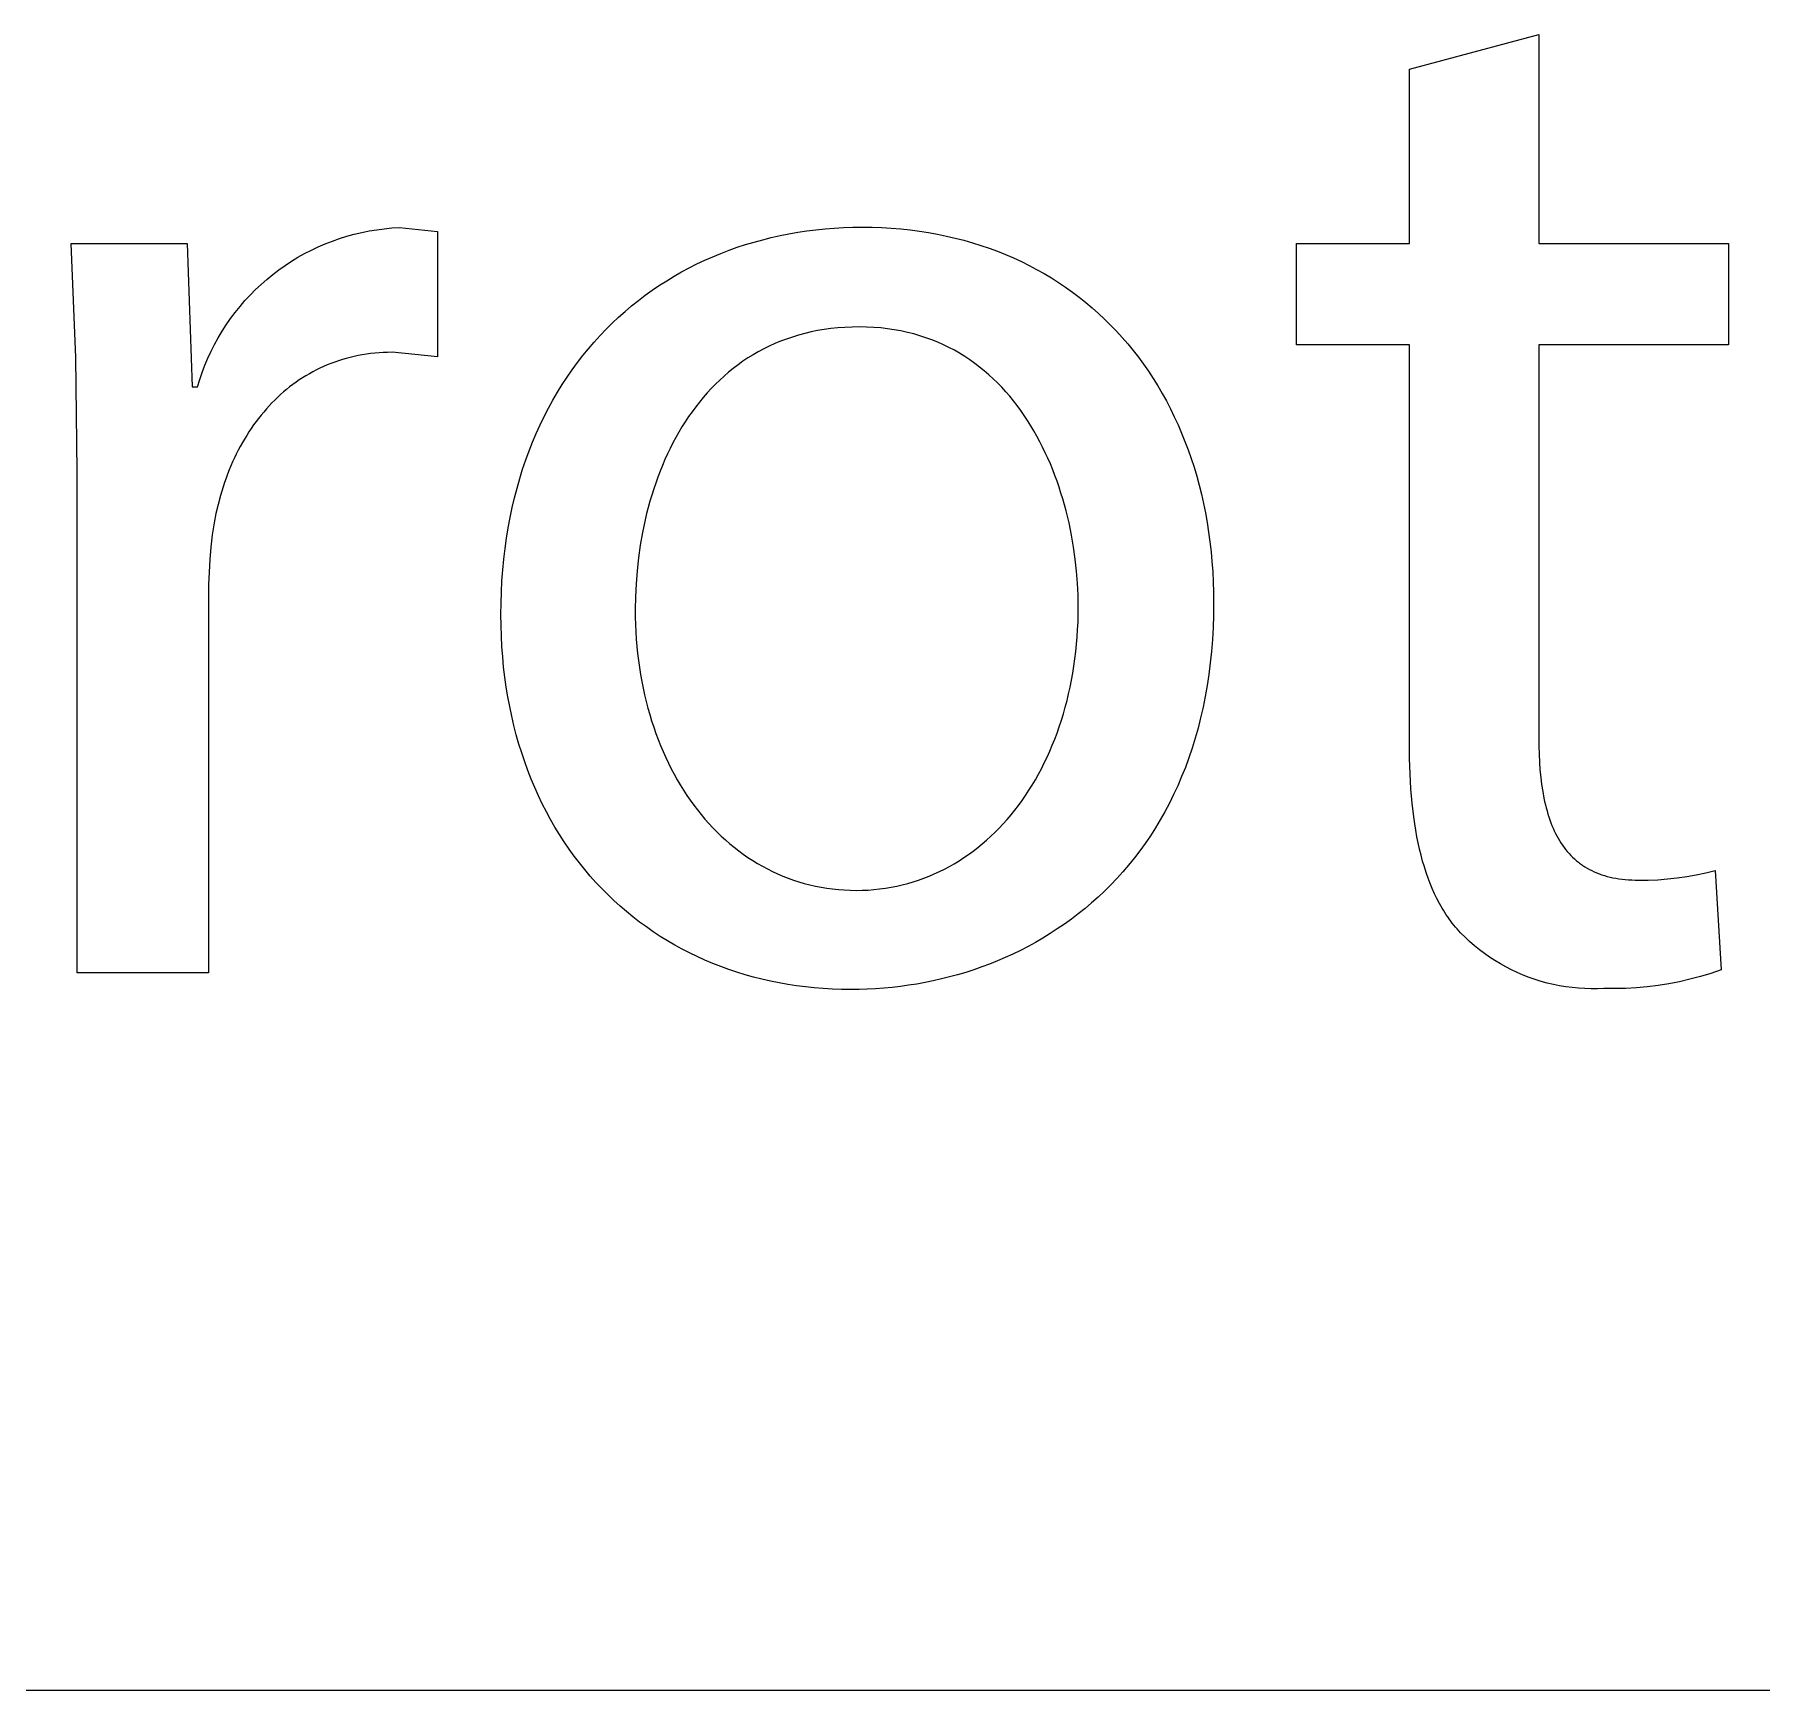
# Model space of a CAD drawing. Header units: millimetres. Extents: x 430 to 4403, y -1522 to 1254.
# Drawn here: x 3775.66 to 3821.25, y -1522.24 to -1478.53 of the extents above; entities that cross this region are included whole.
import ezdxf

# ---------------------------------------------------------------- set-up
doc = ezdxf.new("R2010")
doc.units = ezdxf.units.MM
doc.header["$MEASUREMENT"] = 0
doc.layers.add('Domyślny', color=7, linetype='Continuous', true_color=0x000000)

msp = doc.modelspace()

# ---------------------------------------------------------------- linework, layer by layer
at = {"layer": 'Domyślny', "color": 18, "lineweight": 15, "true_color": 0x000000}
for p, q in [((3811.957, -1479.441), (3815.37, -1478.528)), ((3815.37, -1478.528), (3815.37, -1484.045)), ((3811.957, -1484.045), (3811.957, -1479.441)), ((3783.716, -1483.911), (3783.909, -1483.851)), ((3783.909, -1483.851), (3784.103, -1483.798)), ((3784.103, -1483.798), (3784.299, -1483.751)), ((3784.299, -1483.751), (3784.497, -1483.711)), ((3784.497, -1483.711), (3784.696, -1483.679)), ((3784.696, -1483.679), (3784.896, -1483.653)), ((3784.896, -1483.653), (3785.096, -1483.634)), ((3785.096, -1483.634), (3785.298, -1483.622)), ((3785.298, -1483.622), (3786.303, -1483.728)), ((3786.303, -1483.728), (3786.303, -1487.035)), ((3794.884, -1483.943), (3795.112, -1483.886)), ((3795.112, -1483.886), (3795.343, -1483.835)), ((3795.343, -1483.835), (3795.576, -1483.789)), ((3795.576, -1483.789), (3795.812, -1483.748)), ((3795.812, -1483.748), (3796.049, -1483.713)), ((3796.049, -1483.713), (3796.288, -1483.683)), ((3796.288, -1483.683), (3796.53, -1483.658)), ((3796.53, -1483.658), (3796.773, -1483.639)), ((3796.773, -1483.639), (3797.018, -1483.625)), ((3797.018, -1483.625), (3797.265, -1483.617)), ((3797.265, -1483.617), (3797.513, -1483.614)), ((3797.513, -1483.614), (3797.771, -1483.617)), ((3797.771, -1483.617), (3798.026, -1483.626)), ((3798.026, -1483.626), (3798.279, -1483.64)), ((3798.279, -1483.64), (3798.529, -1483.661)), ((3798.529, -1483.661), (3798.776, -1483.687)), ((3798.776, -1483.687), (3799.02, -1483.718)), ((3799.02, -1483.718), (3799.261, -1483.756)), ((3799.261, -1483.756), (3799.499, -1483.798)), ((3799.499, -1483.798), (3799.735, -1483.847)), ((3799.735, -1483.847), (3799.967, -1483.9)), ((3776.756, -1487.054), (3776.632, -1484.045)), ((3776.632, -1484.045), (3779.688, -1484.045)), ((3779.688, -1484.045), (3779.82, -1487.829)), ((3782.616, -1484.408), (3782.792, -1484.31)), ((3782.792, -1484.31), (3782.971, -1484.217)), ((3782.971, -1484.217), (3783.153, -1484.131)), ((3783.153, -1484.131), (3783.338, -1484.051)), ((3783.338, -1484.051), (3783.526, -1483.978)), ((3783.526, -1483.978), (3783.716, -1483.911)), ((3793.566, -1484.392), (3793.779, -1484.304)), ((3793.779, -1484.304), (3793.995, -1484.222)), ((3793.995, -1484.222), (3794.213, -1484.144)), ((3794.213, -1484.144), (3794.434, -1484.072)), ((3794.434, -1484.072), (3794.658, -1484.005)), ((3794.658, -1484.005), (3794.884, -1483.943)), ((3799.967, -1483.9), (3800.196, -1483.96)), ((3800.196, -1483.96), (3800.423, -1484.024)), ((3800.423, -1484.024), (3800.646, -1484.094)), ((3800.646, -1484.094), (3800.865, -1484.169)), ((3800.865, -1484.169), (3801.082, -1484.249)), ((3801.082, -1484.249), (3801.295, -1484.335)), ((3801.295, -1484.335), (3801.505, -1484.425)), ((3808.98, -1486.718), (3808.98, -1484.045)), ((3808.98, -1484.045), (3811.957, -1484.045)), ((3815.37, -1484.045), (3820.384, -1484.045)), ((3820.384, -1484.045), (3820.384, -1486.718)), ((3781.95, -1484.862), (3782.111, -1484.74)), ((3782.111, -1484.74), (3782.275, -1484.624)), ((3782.275, -1484.624), (3782.444, -1484.513)), ((3782.444, -1484.513), (3782.616, -1484.408)), ((3792.545, -1484.907), (3792.743, -1484.794)), ((3792.743, -1484.794), (3792.944, -1484.686)), ((3792.944, -1484.686), (3793.148, -1484.583)), ((3793.148, -1484.583), (3793.356, -1484.485)), ((3793.356, -1484.485), (3793.566, -1484.392)), ((3801.505, -1484.425), (3801.712, -1484.521)), ((3801.712, -1484.521), (3801.915, -1484.621)), ((3801.915, -1484.621), (3802.115, -1484.727)), ((3802.115, -1484.727), (3802.311, -1484.837)), ((3781.496, -1485.261), (3781.643, -1485.123)), ((3781.643, -1485.123), (3781.794, -1484.99)), ((3781.794, -1484.99), (3781.95, -1484.862)), ((3791.969, -1485.276), (3792.158, -1485.148)), ((3792.158, -1485.148), (3792.35, -1485.025)), ((3792.35, -1485.025), (3792.545, -1484.907)), ((3802.311, -1484.837), (3802.504, -1484.952)), ((3802.504, -1484.952), (3802.693, -1485.072)), ((3802.693, -1485.072), (3802.878, -1485.197)), ((3802.878, -1485.197), (3803.06, -1485.327)), ((3780.959, -1485.862), (3781.086, -1485.705)), ((3781.086, -1485.705), (3781.217, -1485.552)), ((3781.217, -1485.552), (3781.354, -1485.404)), ((3781.354, -1485.404), (3781.496, -1485.261)), ((3791.25, -1485.836), (3791.425, -1485.688)), ((3791.425, -1485.688), (3791.603, -1485.546)), ((3791.603, -1485.546), (3791.784, -1485.408)), ((3791.784, -1485.408), (3791.969, -1485.276)), ((3803.06, -1485.327), (3803.238, -1485.461)), ((3803.238, -1485.461), (3803.412, -1485.6)), ((3803.412, -1485.6), (3803.582, -1485.743)), ((3780.724, -1486.189), (3780.839, -1486.023)), ((3780.839, -1486.023), (3780.959, -1485.862)), ((3790.749, -1486.306), (3790.912, -1486.145)), ((3790.912, -1486.145), (3791.079, -1485.988)), ((3791.079, -1485.988), (3791.25, -1485.836)), ((3803.582, -1485.743), (3803.748, -1485.891)), ((3803.748, -1485.891), (3803.911, -1486.043)), ((3803.911, -1486.043), (3804.07, -1486.2)), ((3780.414, -1486.708), (3780.512, -1486.532)), ((3780.512, -1486.532), (3780.615, -1486.358)), ((3780.615, -1486.358), (3780.724, -1486.189)), ((3790.435, -1486.644), (3790.59, -1486.473)), ((3790.59, -1486.473), (3790.749, -1486.306)), ((3795.355, -1486.624), (3795.204, -1486.687)), ((3795.51, -1486.565), (3795.355, -1486.624)), ((3795.668, -1486.512), (3795.51, -1486.565)), ((3795.83, -1486.463), (3795.668, -1486.512)), ((3795.995, -1486.418), (3795.83, -1486.463)), ((3796.163, -1486.379), (3795.995, -1486.418)), ((3796.334, -1486.344), (3796.163, -1486.379)), ((3796.509, -1486.315), (3796.334, -1486.344)), ((3796.687, -1486.291), (3796.509, -1486.315)), ((3796.869, -1486.272), (3796.687, -1486.291)), ((3797.054, -1486.258), (3796.869, -1486.272)), ((3797.242, -1486.25), (3797.054, -1486.258)), ((3797.434, -1486.247), (3797.242, -1486.25)), ((3797.626, -1486.25), (3797.434, -1486.247)), ((3797.815, -1486.259), (3797.626, -1486.25)), ((3798, -1486.274), (3797.815, -1486.259)), ((3798.181, -1486.294), (3798, -1486.274)), ((3798.359, -1486.32), (3798.181, -1486.294)), ((3798.533, -1486.352), (3798.359, -1486.32)), ((3798.704, -1486.389), (3798.533, -1486.352)), ((3798.871, -1486.431), (3798.704, -1486.389)), ((3799.035, -1486.478), (3798.871, -1486.431)), ((3799.195, -1486.53), (3799.035, -1486.478)), ((3799.352, -1486.587), (3799.195, -1486.53)), ((3799.505, -1486.649), (3799.352, -1486.587)), ((3804.07, -1486.2), (3804.224, -1486.361)), ((3804.224, -1486.361), (3804.375, -1486.526)), ((3804.375, -1486.526), (3804.521, -1486.696)), ((3776.791, -1490.065), (3776.756, -1487.054)), ((3780.161, -1487.257), (3780.239, -1487.071)), ((3780.239, -1487.071), (3780.324, -1486.888)), ((3780.324, -1486.888), (3780.414, -1486.708)), ((3783.891, -1487.076), (3783.788, -1487.106)), ((3783.995, -1487.049), (3783.891, -1487.076)), ((3784.1, -1487.024), (3783.995, -1487.049)), ((3784.207, -1487.002), (3784.1, -1487.024)), ((3784.314, -1486.982), (3784.207, -1487.002)), ((3784.423, -1486.965), (3784.314, -1486.982)), ((3784.533, -1486.95), (3784.423, -1486.965)), ((3784.644, -1486.938), (3784.533, -1486.95)), ((3784.756, -1486.929), (3784.644, -1486.938)), ((3784.869, -1486.922), (3784.756, -1486.929)), ((3784.984, -1486.918), (3784.869, -1486.922)), ((3785.099, -1486.916), (3784.984, -1486.918)), ((3786.303, -1487.035), (3785.099, -1486.916)), ((3789.993, -1487.185), (3790.136, -1487)), ((3790.136, -1487), (3790.283, -1486.82)), ((3790.283, -1486.82), (3790.435, -1486.644)), ((3794.494, -1487.065), (3794.362, -1487.153)), ((3794.63, -1486.981), (3794.494, -1487.065)), ((3794.768, -1486.901), (3794.63, -1486.981)), ((3794.91, -1486.825), (3794.768, -1486.901)), ((3795.055, -1486.754), (3794.91, -1486.825)), ((3795.204, -1486.687), (3795.055, -1486.754)), ((3799.655, -1486.716), (3799.505, -1486.649)), ((3799.801, -1486.787), (3799.655, -1486.716)), ((3799.944, -1486.863), (3799.801, -1486.787)), ((3800.084, -1486.943), (3799.944, -1486.863)), ((3800.221, -1487.027), (3800.084, -1486.943)), ((3800.354, -1487.115), (3800.221, -1487.027)), ((3804.521, -1486.696), (3804.663, -1486.87)), ((3804.663, -1486.87), (3804.802, -1487.048)), ((3804.802, -1487.048), (3804.935, -1487.23)), ((3811.957, -1486.718), (3808.98, -1486.718)), ((3811.957, -1497.223), (3811.957, -1486.718)), ((3820.384, -1486.718), (3815.37, -1486.718)), ((3815.37, -1486.718), (3815.37, -1497.09)), ((3780.024, -1487.636), (3780.089, -1487.446)), ((3780.089, -1487.446), (3780.161, -1487.257)), ((3782.828, -1487.533), (3782.739, -1487.588)), ((3782.918, -1487.48), (3782.828, -1487.533)), ((3783.01, -1487.429), (3782.918, -1487.48)), ((3783.102, -1487.381), (3783.01, -1487.429)), ((3783.197, -1487.335), (3783.102, -1487.381)), ((3783.292, -1487.291), (3783.197, -1487.335)), ((3783.389, -1487.249), (3783.292, -1487.291)), ((3783.487, -1487.21), (3783.389, -1487.249)), ((3783.586, -1487.173), (3783.487, -1487.21)), ((3783.686, -1487.138), (3783.586, -1487.173)), ((3783.788, -1487.106), (3783.686, -1487.138)), ((3789.72, -1487.569), (3789.854, -1487.375)), ((3789.854, -1487.375), (3789.993, -1487.185)), ((3793.985, -1487.44), (3793.865, -1487.542)), ((3794.107, -1487.34), (3793.985, -1487.44)), ((3794.233, -1487.245), (3794.107, -1487.34)), ((3794.362, -1487.153), (3794.233, -1487.245)), ((3800.483, -1487.208), (3800.354, -1487.115)), ((3800.61, -1487.304), (3800.483, -1487.208)), ((3800.733, -1487.404), (3800.61, -1487.304)), ((3800.853, -1487.507), (3800.733, -1487.404)), ((3800.969, -1487.614), (3800.853, -1487.507)), ((3804.935, -1487.23), (3805.065, -1487.416)), ((3805.065, -1487.416), (3805.19, -1487.607)), ((3779.82, -1487.829), (3779.966, -1487.829)), ((3779.966, -1487.829), (3780.024, -1487.636)), ((3782.235, -1487.963), (3782.156, -1488.033)), ((3782.315, -1487.896), (3782.235, -1487.963)), ((3782.397, -1487.83), (3782.315, -1487.896)), ((3782.481, -1487.766), (3782.397, -1487.83)), ((3782.565, -1487.705), (3782.481, -1487.766)), ((3782.652, -1487.645), (3782.565, -1487.705)), ((3782.739, -1487.588), (3782.652, -1487.645)), ((3789.343, -1488.179), (3789.464, -1487.971)), ((3789.464, -1487.971), (3789.59, -1487.768)), ((3789.59, -1487.768), (3789.72, -1487.569)), ((3793.418, -1487.987), (3793.314, -1488.107)), ((3793.525, -1487.871), (3793.418, -1487.987)), ((3793.635, -1487.758), (3793.525, -1487.871)), ((3793.749, -1487.649), (3793.635, -1487.758)), ((3793.865, -1487.542), (3793.749, -1487.649)), ((3801.083, -1487.725), (3800.969, -1487.614)), ((3801.193, -1487.838), (3801.083, -1487.725)), ((3801.3, -1487.955), (3801.193, -1487.838)), ((3801.404, -1488.075), (3801.3, -1487.955)), ((3805.19, -1487.607), (3805.311, -1487.801)), ((3805.311, -1487.801), (3805.428, -1487.999)), ((3781.782, -1488.411), (3781.712, -1488.492)), ((3781.854, -1488.331), (3781.782, -1488.411)), ((3781.927, -1488.254), (3781.854, -1488.331)), ((3782.002, -1488.178), (3781.927, -1488.254)), ((3782.078, -1488.105), (3782.002, -1488.178)), ((3782.156, -1488.033), (3782.078, -1488.105)), ((3789.115, -1488.608), (3789.227, -1488.391)), ((3789.227, -1488.391), (3789.343, -1488.179)), ((3793.115, -1488.354), (3793.021, -1488.483)), ((3793.213, -1488.229), (3793.115, -1488.354)), ((3793.314, -1488.107), (3793.213, -1488.229)), ((3801.505, -1488.198), (3801.404, -1488.075)), ((3801.603, -1488.324), (3801.505, -1488.198)), ((3801.697, -1488.453), (3801.603, -1488.324)), ((3805.428, -1487.999), (3805.54, -1488.201)), ((3805.54, -1488.201), (3805.647, -1488.407)), ((3805.647, -1488.407), (3805.75, -1488.616)), ((3781.446, -1488.834), (3781.383, -1488.924)), ((3781.51, -1488.746), (3781.446, -1488.834)), ((3781.575, -1488.659), (3781.51, -1488.746)), ((3781.643, -1488.575), (3781.575, -1488.659)), ((3781.712, -1488.492), (3781.643, -1488.575)), ((3788.906, -1489.055), (3789.008, -1488.829)), ((3789.008, -1488.829), (3789.115, -1488.608)), ((3792.754, -1488.883), (3792.672, -1489.022)), ((3792.84, -1488.747), (3792.754, -1488.883)), ((3792.929, -1488.613), (3792.84, -1488.747)), ((3793.021, -1488.483), (3792.929, -1488.613)), ((3801.789, -1488.584), (3801.697, -1488.453)), ((3801.877, -1488.718), (3801.789, -1488.584)), ((3801.963, -1488.854), (3801.877, -1488.718)), ((3802.045, -1488.992), (3801.963, -1488.854)), ((3805.75, -1488.616), (3805.849, -1488.83)), ((3805.849, -1488.83), (3805.943, -1489.047)), ((3781.148, -1489.301), (3781.094, -1489.4)), ((3781.205, -1489.205), (3781.148, -1489.301)), ((3781.262, -1489.11), (3781.205, -1489.205)), ((3781.322, -1489.016), (3781.262, -1489.11)), ((3781.383, -1488.924), (3781.322, -1489.016)), ((3788.717, -1489.519), (3788.809, -1489.285)), ((3788.809, -1489.285), (3788.906, -1489.055)), ((3792.515, -1489.306), (3792.441, -1489.452)), ((3792.592, -1489.163), (3792.515, -1489.306)), ((3792.672, -1489.022), (3792.592, -1489.163)), ((3802.125, -1489.133), (3802.045, -1488.992)), ((3802.201, -1489.275), (3802.125, -1489.133)), ((3802.275, -1489.42), (3802.201, -1489.275)), ((3805.943, -1489.047), (3806.032, -1489.267)), ((3806.032, -1489.267), (3806.116, -1489.491)), ((3780.892, -1489.809), (3780.845, -1489.914)), ((3780.94, -1489.704), (3780.892, -1489.809)), ((3780.989, -1489.601), (3780.94, -1489.704)), ((3781.041, -1489.5), (3780.989, -1489.601)), ((3781.094, -1489.4), (3781.041, -1489.5)), ((3788.547, -1490.001), (3788.63, -1489.758)), ((3788.63, -1489.758), (3788.717, -1489.519)), ((3792.303, -1489.749), (3792.238, -1489.901)), ((3792.371, -1489.599), (3792.303, -1489.749)), ((3792.441, -1489.452), (3792.371, -1489.599)), ((3802.345, -1489.566), (3802.275, -1489.42)), ((3802.413, -1489.714), (3802.345, -1489.566)), ((3802.478, -1489.863), (3802.413, -1489.714)), ((3806.116, -1489.491), (3806.196, -1489.719)), ((3806.196, -1489.719), (3806.271, -1489.95)), ((3776.791, -1503.295), (3776.791, -1490.065)), ((3780.717, -1490.241), (3780.677, -1490.353)), ((3780.758, -1490.131), (3780.717, -1490.241)), ((3780.801, -1490.022), (3780.758, -1490.131)), ((3780.845, -1489.914), (3780.801, -1490.022)), ((3788.399, -1490.5), (3788.47, -1490.248)), ((3788.47, -1490.248), (3788.547, -1490.001)), ((3792.116, -1490.209), (3792.06, -1490.366)), ((3792.176, -1490.054), (3792.116, -1490.209)), ((3792.238, -1489.901), (3792.176, -1490.054)), ((3802.54, -1490.014), (3802.478, -1489.863)), ((3802.599, -1490.167), (3802.54, -1490.014)), ((3802.655, -1490.32), (3802.599, -1490.167)), ((3806.271, -1489.95), (3806.341, -1490.185)), ((3806.341, -1490.185), (3806.406, -1490.423)), ((3780.57, -1490.695), (3780.507, -1490.93)), ((3780.64, -1490.465), (3780.57, -1490.695)), ((3780.677, -1490.353), (3780.64, -1490.465)), ((3788.332, -1490.756), (3788.399, -1490.5)), ((3791.956, -1490.684), (3791.908, -1490.845)), ((3792.007, -1490.524), (3791.956, -1490.684)), ((3792.06, -1490.366), (3792.007, -1490.524)), ((3802.709, -1490.475), (3802.655, -1490.32)), ((3802.759, -1490.631), (3802.709, -1490.475)), ((3802.807, -1490.787), (3802.759, -1490.631)), ((3806.406, -1490.423), (3806.466, -1490.664)), ((3806.466, -1490.664), (3806.521, -1490.909)), ((3780.451, -1491.17), (3780.403, -1491.415)), ((3780.507, -1490.93), (3780.451, -1491.17)), ((3788.216, -1491.28), (3788.271, -1491.016)), ((3788.271, -1491.016), (3788.332, -1490.756)), ((3791.821, -1491.172), (3791.782, -1491.337)), ((3791.863, -1491.008), (3791.821, -1491.172)), ((3791.908, -1490.845), (3791.863, -1491.008)), ((3802.894, -1491.103), (3802.807, -1490.787)), ((3802.971, -1491.421), (3802.894, -1491.103)), ((3806.521, -1490.909), (3806.571, -1491.156)), ((3806.571, -1491.156), (3806.616, -1491.407)), ((3780.403, -1491.415), (3780.355, -1491.738)), ((3788.122, -1491.82), (3788.166, -1491.548)), ((3788.166, -1491.548), (3788.216, -1491.28)), ((3791.782, -1491.337), (3791.712, -1491.669)), ((3803.037, -1491.74), (3802.971, -1491.421)), ((3806.616, -1491.407), (3806.656, -1491.662)), ((3780.317, -1492.063), (3780.288, -1492.389)), ((3780.355, -1491.738), (3780.317, -1492.063)), ((3788.05, -1492.378), (3788.083, -1492.097)), ((3788.083, -1492.097), (3788.122, -1491.82)), ((3791.653, -1492.005), (3791.605, -1492.344)), ((3791.712, -1491.669), (3791.653, -1492.005)), ((3803.092, -1492.059), (3803.037, -1491.74)), ((3803.137, -1492.378), (3803.092, -1492.059)), ((3806.656, -1491.662), (3806.69, -1491.919)), ((3806.69, -1491.919), (3806.72, -1492.179)), ((3780.288, -1492.389), (3780.268, -1492.715)), ((3788.023, -1492.662), (3788.05, -1492.378)), ((3791.605, -1492.344), (3791.567, -1492.684)), ((3803.171, -1492.695), (3803.137, -1492.378)), ((3806.72, -1492.179), (3806.744, -1492.442)), ((3806.744, -1492.442), (3806.763, -1492.708)), ((3780.268, -1492.715), (3780.257, -1493.042)), ((3787.986, -1493.244), (3788.002, -1492.951)), ((3788.002, -1492.951), (3788.023, -1492.662)), ((3791.567, -1492.684), (3791.541, -1493.025)), ((3803.196, -1493.01), (3803.171, -1492.695)), ((3806.763, -1492.708), (3806.777, -1492.977)), ((3806.777, -1492.977), (3806.785, -1493.249)), ((3780.257, -1493.042), (3780.257, -1503.295)), ((3787.977, -1493.54), (3787.986, -1493.244)), ((3791.525, -1493.367), (3791.52, -1493.709)), ((3791.541, -1493.025), (3791.525, -1493.367)), ((3803.211, -1493.322), (3803.196, -1493.01)), ((3803.215, -1493.629), (3803.211, -1493.322)), ((3806.785, -1493.249), (3806.788, -1493.524)), ((3787.974, -1493.841), (3787.977, -1493.54)), ((3787.977, -1494.125), (3787.974, -1493.841)), ((3791.52, -1493.709), (3791.522, -1493.906)), ((3791.522, -1493.906), (3791.527, -1494.101)), ((3803.208, -1494.033), (3803.214, -1493.832)), ((3803.214, -1493.832), (3803.215, -1493.629)), ((3806.784, -1493.854), (3806.773, -1494.178)), ((3806.788, -1493.524), (3806.784, -1493.854)), ((3787.986, -1494.405), (3787.977, -1494.125)), ((3791.527, -1494.101), (3791.536, -1494.295)), ((3791.536, -1494.295), (3791.548, -1494.487)), ((3803.186, -1494.429), (3803.199, -1494.232)), ((3803.199, -1494.232), (3803.208, -1494.033)), ((3806.773, -1494.178), (3806.756, -1494.496)), ((3788, -1494.682), (3787.986, -1494.405)), ((3788.021, -1494.955), (3788, -1494.682)), ((3791.548, -1494.487), (3791.564, -1494.678)), ((3791.564, -1494.678), (3791.583, -1494.867)), ((3803.127, -1495.008), (3803.151, -1494.817)), ((3803.151, -1494.817), (3803.17, -1494.624)), ((3803.17, -1494.624), (3803.186, -1494.429)), ((3806.731, -1494.809), (3806.7, -1495.116)), ((3806.756, -1494.496), (3806.731, -1494.809)), ((3788.046, -1495.225), (3788.021, -1494.955)), ((3788.078, -1495.491), (3788.046, -1495.225)), ((3791.583, -1494.867), (3791.605, -1495.054)), ((3791.605, -1495.054), (3791.631, -1495.239)), ((3791.631, -1495.239), (3791.66, -1495.422)), ((3803.071, -1495.384), (3803.101, -1495.197)), ((3803.101, -1495.197), (3803.127, -1495.008)), ((3806.7, -1495.116), (3806.662, -1495.417)), ((3788.115, -1495.754), (3788.078, -1495.491)), ((3791.66, -1495.422), (3791.693, -1495.603)), ((3791.693, -1495.603), (3791.728, -1495.783)), ((3803.001, -1495.751), (3803.038, -1495.569)), ((3803.038, -1495.569), (3803.071, -1495.384)), ((3806.617, -1495.713), (3806.566, -1496.002)), ((3806.662, -1495.417), (3806.617, -1495.713)), ((3788.157, -1496.014), (3788.115, -1495.754)), ((3788.205, -1496.269), (3788.157, -1496.014)), ((3791.728, -1495.783), (3791.767, -1495.96)), ((3791.767, -1495.96), (3791.809, -1496.135)), ((3791.809, -1496.135), (3791.854, -1496.308)), ((3802.872, -1496.286), (3802.918, -1496.11)), ((3802.918, -1496.11), (3802.961, -1495.932)), ((3802.961, -1495.932), (3803.001, -1495.751)), ((3806.566, -1496.002), (3806.509, -1496.286)), ((3788.258, -1496.521), (3788.205, -1496.269)), ((3788.316, -1496.77), (3788.258, -1496.521)), ((3791.854, -1496.308), (3791.902, -1496.478)), ((3791.902, -1496.478), (3791.953, -1496.647)), ((3791.953, -1496.647), (3792.008, -1496.813)), ((3802.715, -1496.799), (3802.77, -1496.63)), ((3802.77, -1496.63), (3802.823, -1496.459)), ((3802.823, -1496.459), (3802.872, -1496.286)), ((3806.446, -1496.565), (3806.377, -1496.837)), ((3806.509, -1496.286), (3806.446, -1496.565)), ((3788.38, -1497.014), (3788.316, -1496.77)), ((3788.448, -1497.255), (3788.38, -1497.014)), ((3792.008, -1496.813), (3792.065, -1496.977)), ((3792.065, -1496.977), (3792.125, -1497.138)), ((3802.595, -1497.128), (3802.656, -1496.965)), ((3802.656, -1496.965), (3802.715, -1496.799)), ((3806.302, -1497.104), (3806.221, -1497.366)), ((3806.377, -1496.837), (3806.302, -1497.104)), ((3815.37, -1497.09), (3815.372, -1497.312)), ((3788.522, -1497.492), (3788.448, -1497.255)), ((3788.601, -1497.725), (3788.522, -1497.492)), ((3792.125, -1497.138), (3792.188, -1497.297)), ((3792.188, -1497.297), (3792.254, -1497.454)), ((3792.254, -1497.454), (3792.323, -1497.608)), ((3802.393, -1497.603), (3802.463, -1497.447)), ((3802.463, -1497.447), (3802.53, -1497.289)), ((3802.53, -1497.289), (3802.595, -1497.128)), ((3806.221, -1497.366), (3806.134, -1497.622)), ((3811.961, -1497.641), (3811.957, -1497.223)), ((3815.372, -1497.312), (3815.378, -1497.527)), ((3815.378, -1497.527), (3815.389, -1497.736)), ((3788.684, -1497.955), (3788.601, -1497.725)), ((3788.772, -1498.18), (3788.684, -1497.955)), ((3792.323, -1497.608), (3792.395, -1497.759)), ((3792.395, -1497.759), (3792.469, -1497.908)), ((3792.469, -1497.908), (3792.547, -1498.054)), ((3802.165, -1498.053), (3802.244, -1497.906)), ((3802.244, -1497.906), (3802.319, -1497.756)), ((3802.319, -1497.756), (3802.393, -1497.603)), ((3806.042, -1497.872), (3805.944, -1498.117)), ((3806.134, -1497.622), (3806.042, -1497.872)), ((3811.974, -1498.045), (3811.961, -1497.641)), ((3815.389, -1497.736), (3815.403, -1497.939)), ((3815.403, -1497.939), (3815.423, -1498.136)), ((3788.866, -1498.402), (3788.772, -1498.18)), ((3788.964, -1498.62), (3788.866, -1498.402)), ((3792.547, -1498.054), (3792.627, -1498.197)), ((3792.627, -1498.197), (3792.709, -1498.337)), ((3792.709, -1498.337), (3792.795, -1498.475)), ((3792.795, -1498.475), (3792.883, -1498.61)), ((3801.823, -1498.613), (3801.913, -1498.477)), ((3801.913, -1498.477), (3801.999, -1498.339)), ((3801.999, -1498.339), (3802.083, -1498.197)), ((3802.083, -1498.197), (3802.165, -1498.053)), ((3805.841, -1498.356), (3805.733, -1498.59)), ((3805.944, -1498.117), (3805.841, -1498.356)), ((3811.997, -1498.437), (3811.974, -1498.045)), ((3812.03, -1498.816), (3811.997, -1498.437)), ((3815.423, -1498.136), (3815.446, -1498.326)), ((3815.446, -1498.326), (3815.475, -1498.51)), ((3789.066, -1498.833), (3788.964, -1498.62)), ((3789.173, -1499.043), (3789.066, -1498.833)), ((3792.883, -1498.61), (3792.973, -1498.741)), ((3792.973, -1498.741), (3793.066, -1498.87)), ((3793.066, -1498.87), (3793.162, -1498.996)), ((3801.54, -1499.001), (3801.637, -1498.875)), ((3801.637, -1498.875), (3801.731, -1498.745)), ((3801.731, -1498.745), (3801.823, -1498.613)), ((3805.619, -1498.818), (3805.501, -1499.041)), ((3805.733, -1498.59), (3805.619, -1498.818)), ((3812.072, -1499.18), (3812.03, -1498.816)), ((3815.475, -1498.51), (3815.508, -1498.688)), ((3815.508, -1498.688), (3815.526, -1498.774)), ((3815.526, -1498.774), (3815.546, -1498.859)), ((3815.546, -1498.859), (3815.567, -1498.942)), ((3789.285, -1499.248), (3789.173, -1499.043)), ((3789.401, -1499.45), (3789.285, -1499.248)), ((3793.162, -1498.996), (3793.26, -1499.119)), ((3793.26, -1499.119), (3793.361, -1499.238)), ((3793.361, -1499.238), (3793.464, -1499.354)), ((3793.464, -1499.354), (3793.569, -1499.467)), ((3801.128, -1499.474), (3801.235, -1499.36)), ((3801.235, -1499.36), (3801.339, -1499.244)), ((3801.339, -1499.244), (3801.441, -1499.124)), ((3801.441, -1499.124), (3801.54, -1499.001)), ((3805.378, -1499.258), (3805.25, -1499.47)), ((3805.501, -1499.041), (3805.378, -1499.258)), ((3812.098, -1499.358), (3812.072, -1499.18)), ((3812.125, -1499.531), (3812.098, -1499.358)), ((3815.567, -1498.942), (3815.589, -1499.023)), ((3815.589, -1499.023), (3815.612, -1499.103)), ((3815.612, -1499.103), (3815.637, -1499.181)), ((3815.637, -1499.181), (3815.663, -1499.257)), ((3815.663, -1499.257), (3815.69, -1499.332)), ((3815.69, -1499.332), (3815.719, -1499.405)), ((3789.522, -1499.647), (3789.401, -1499.45)), ((3789.647, -1499.84), (3789.522, -1499.647)), ((3789.776, -1500.029), (3789.647, -1499.84)), ((3793.569, -1499.467), (3793.677, -1499.577)), ((3793.677, -1499.577), (3793.787, -1499.684)), ((3793.787, -1499.684), (3793.899, -1499.787)), ((3793.899, -1499.787), (3794.014, -1499.886)), ((3800.68, -1499.893), (3800.795, -1499.793)), ((3800.795, -1499.793), (3800.909, -1499.69)), ((3800.909, -1499.69), (3801.02, -1499.583)), ((3801.02, -1499.583), (3801.128, -1499.474)), ((3805.118, -1499.676), (3804.981, -1499.877)), ((3805.25, -1499.47), (3805.118, -1499.676)), ((3812.156, -1499.702), (3812.125, -1499.531)), ((3812.189, -1499.868), (3812.156, -1499.702)), ((3815.719, -1499.405), (3815.749, -1499.476)), ((3815.749, -1499.476), (3815.78, -1499.545)), ((3815.78, -1499.545), (3815.813, -1499.613)), ((3815.813, -1499.613), (3815.847, -1499.679)), ((3815.847, -1499.679), (3815.882, -1499.744)), ((3815.882, -1499.744), (3815.919, -1499.806)), ((3815.919, -1499.806), (3815.957, -1499.867)), ((3789.909, -1500.213), (3789.776, -1500.029)), ((3790.047, -1500.394), (3789.909, -1500.213)), ((3794.014, -1499.886), (3794.131, -1499.982)), ((3794.131, -1499.982), (3794.25, -1500.075)), ((3794.25, -1500.075), (3794.371, -1500.164)), ((3794.371, -1500.164), (3794.495, -1500.249)), ((3794.495, -1500.249), (3794.62, -1500.331)), ((3800.071, -1500.336), (3800.197, -1500.255)), ((3800.197, -1500.255), (3800.321, -1500.17)), ((3800.321, -1500.17), (3800.443, -1500.081)), ((3800.443, -1500.081), (3800.562, -1499.989)), ((3800.562, -1499.989), (3800.68, -1499.893)), ((3804.695, -1500.263), (3804.545, -1500.449)), ((3804.84, -1500.073), (3804.695, -1500.263)), ((3804.981, -1499.877), (3804.84, -1500.073)), ((3812.225, -1500.032), (3812.189, -1499.868)), ((3812.264, -1500.191), (3812.225, -1500.032)), ((3812.306, -1500.347), (3812.264, -1500.191)), ((3815.957, -1499.867), (3815.997, -1499.926)), ((3815.997, -1499.926), (3816.038, -1499.984)), ((3816.038, -1499.984), (3816.08, -1500.039)), ((3816.08, -1500.039), (3816.124, -1500.093)), ((3816.124, -1500.093), (3816.17, -1500.145)), ((3816.17, -1500.145), (3816.217, -1500.195)), ((3816.217, -1500.195), (3816.265, -1500.244)), ((3816.265, -1500.244), (3816.315, -1500.29)), ((3816.315, -1500.29), (3816.367, -1500.335)), ((3790.188, -1500.57), (3790.047, -1500.394)), ((3790.334, -1500.741), (3790.188, -1500.57)), ((3790.483, -1500.909), (3790.334, -1500.741)), ((3794.62, -1500.331), (3794.747, -1500.409)), ((3794.747, -1500.409), (3794.877, -1500.483)), ((3794.877, -1500.483), (3795.008, -1500.554)), ((3795.008, -1500.554), (3795.142, -1500.62)), ((3795.142, -1500.62), (3795.277, -1500.683)), ((3795.277, -1500.683), (3795.414, -1500.741)), ((3795.414, -1500.741), (3795.553, -1500.796)), ((3799.138, -1500.799), (3799.277, -1500.744)), ((3799.277, -1500.744), (3799.414, -1500.686)), ((3799.414, -1500.686), (3799.549, -1500.624)), ((3799.549, -1500.624), (3799.682, -1500.558)), ((3799.682, -1500.558), (3799.814, -1500.488)), ((3799.814, -1500.488), (3799.943, -1500.414)), ((3799.943, -1500.414), (3800.071, -1500.336)), ((3804.391, -1500.628), (3804.234, -1500.803)), ((3804.545, -1500.449), (3804.391, -1500.628)), ((3812.351, -1500.5), (3812.306, -1500.347)), ((3812.398, -1500.648), (3812.351, -1500.5)), ((3812.449, -1500.793), (3812.398, -1500.648)), ((3816.367, -1500.335), (3816.393, -1500.357)), ((3816.393, -1500.357), (3816.42, -1500.378)), ((3816.42, -1500.378), (3816.447, -1500.399)), ((3816.447, -1500.399), (3816.474, -1500.419)), ((3816.474, -1500.419), (3816.502, -1500.439)), ((3816.502, -1500.439), (3816.53, -1500.459)), ((3816.53, -1500.459), (3816.559, -1500.478)), ((3816.559, -1500.478), (3816.588, -1500.496)), ((3816.588, -1500.496), (3816.647, -1500.532)), ((3816.647, -1500.532), (3816.708, -1500.566)), ((3816.708, -1500.566), (3816.771, -1500.597)), ((3816.771, -1500.597), (3816.835, -1500.627)), ((3816.835, -1500.627), (3816.901, -1500.656)), ((3816.901, -1500.656), (3816.968, -1500.682)), ((3816.968, -1500.682), (3817.038, -1500.706)), ((3817.038, -1500.706), (3817.109, -1500.729)), ((3817.109, -1500.729), (3817.181, -1500.749)), ((3817.181, -1500.749), (3817.255, -1500.768)), ((3819.023, -1500.79), (3819.277, -1500.754)), ((3819.277, -1500.754), (3819.528, -1500.71)), ((3819.528, -1500.71), (3819.779, -1500.657)), ((3819.779, -1500.657), (3820.027, -1500.596)), ((3820.027, -1500.596), (3820.186, -1503.216)), ((3790.637, -1501.071), (3790.483, -1500.909)), ((3790.794, -1501.23), (3790.637, -1501.071)), ((3795.553, -1500.796), (3795.694, -1500.846)), ((3795.694, -1500.846), (3795.837, -1500.892)), ((3795.837, -1500.892), (3795.981, -1500.935)), ((3795.981, -1500.935), (3796.127, -1500.972)), ((3796.127, -1500.972), (3796.275, -1501.006)), ((3796.275, -1501.006), (3796.425, -1501.035)), ((3796.425, -1501.035), (3796.576, -1501.06)), ((3796.576, -1501.06), (3796.729, -1501.081)), ((3796.729, -1501.081), (3796.883, -1501.097)), ((3796.883, -1501.097), (3797.039, -1501.108)), ((3797.039, -1501.108), (3797.196, -1501.115)), ((3797.196, -1501.115), (3797.354, -1501.118)), ((3797.354, -1501.118), (3797.511, -1501.115)), ((3797.511, -1501.115), (3797.666, -1501.109)), ((3797.666, -1501.109), (3797.819, -1501.097)), ((3797.819, -1501.097), (3797.972, -1501.081)), ((3797.972, -1501.081), (3798.123, -1501.061)), ((3798.123, -1501.061), (3798.272, -1501.036)), ((3798.272, -1501.036), (3798.421, -1501.007)), ((3798.421, -1501.007), (3798.567, -1500.974)), ((3798.567, -1500.974), (3798.712, -1500.936)), ((3798.712, -1500.936), (3798.856, -1500.895)), ((3798.856, -1500.895), (3798.998, -1500.849)), ((3798.998, -1500.849), (3799.138, -1500.799)), ((3803.908, -1501.136), (3803.74, -1501.295)), ((3804.073, -1500.972), (3803.908, -1501.136)), ((3804.234, -1500.803), (3804.073, -1500.972)), ((3812.503, -1500.935), (3812.449, -1500.793)), ((3812.559, -1501.072), (3812.503, -1500.935)), ((3812.619, -1501.206), (3812.559, -1501.072)), ((3812.682, -1501.336), (3812.619, -1501.206)), ((3817.255, -1500.768), (3817.331, -1500.785)), ((3817.331, -1500.785), (3817.409, -1500.799)), ((3817.409, -1500.799), (3817.488, -1500.812)), ((3817.488, -1500.812), (3817.57, -1500.823)), ((3817.57, -1500.823), (3817.653, -1500.832)), ((3817.653, -1500.832), (3817.738, -1500.839)), ((3817.738, -1500.839), (3817.824, -1500.844)), ((3817.824, -1500.844), (3817.913, -1500.847)), ((3817.913, -1500.847), (3818.003, -1500.848)), ((3818.003, -1500.848), (3818.259, -1500.846)), ((3818.259, -1500.846), (3818.514, -1500.836)), ((3818.514, -1500.836), (3818.769, -1500.817)), ((3818.769, -1500.817), (3819.023, -1500.79)), ((3790.955, -1501.384), (3790.794, -1501.23)), ((3791.12, -1501.533), (3790.955, -1501.384)), ((3791.288, -1501.678), (3791.12, -1501.533)), ((3803.393, -1501.597), (3803.215, -1501.74)), ((3803.568, -1501.448), (3803.393, -1501.597)), ((3803.74, -1501.295), (3803.568, -1501.448)), ((3812.748, -1501.463), (3812.682, -1501.336)), ((3812.818, -1501.585), (3812.748, -1501.463)), ((3812.854, -1501.645), (3812.818, -1501.585)), ((3812.891, -1501.703), (3812.854, -1501.645)), ((3791.46, -1501.818), (3791.288, -1501.678)), ((3791.635, -1501.954), (3791.46, -1501.818)), ((3791.814, -1502.085), (3791.635, -1501.954)), ((3791.996, -1502.211), (3791.814, -1502.085)), ((3802.849, -1502.011), (3802.662, -1502.138)), ((3803.033, -1501.878), (3802.849, -1502.011)), ((3803.215, -1501.74), (3803.033, -1501.878)), ((3812.928, -1501.761), (3812.891, -1501.703)), ((3812.967, -1501.818), (3812.928, -1501.761)), ((3813.006, -1501.874), (3812.967, -1501.818)), ((3813.047, -1501.929), (3813.006, -1501.874)), ((3813.088, -1501.983), (3813.047, -1501.929)), ((3813.13, -1502.035), (3813.088, -1501.983)), ((3813.172, -1502.087), (3813.13, -1502.035)), ((3813.216, -1502.138), (3813.172, -1502.087)), ((3792.182, -1502.332), (3791.996, -1502.211)), ((3792.37, -1502.449), (3792.182, -1502.332)), ((3792.562, -1502.561), (3792.37, -1502.449)), ((3792.757, -1502.668), (3792.562, -1502.561)), ((3802.086, -1502.492), (3801.889, -1502.599)), ((3802.28, -1502.379), (3802.086, -1502.492)), ((3802.473, -1502.261), (3802.28, -1502.379)), ((3802.662, -1502.138), (3802.473, -1502.261)), ((3813.261, -1502.188), (3813.216, -1502.138)), ((3813.306, -1502.237), (3813.261, -1502.188)), ((3813.425, -1502.355), (3813.306, -1502.237)), ((3813.547, -1502.47), (3813.425, -1502.355)), ((3813.674, -1502.579), (3813.547, -1502.47)), ((3813.804, -1502.685), (3813.674, -1502.579)), ((3792.955, -1502.77), (3792.757, -1502.668)), ((3793.156, -1502.867), (3792.955, -1502.77)), ((3793.36, -1502.96), (3793.156, -1502.867)), ((3793.567, -1503.047), (3793.36, -1502.96)), ((3801.08, -1502.98), (3800.873, -1503.063)), ((3801.285, -1502.892), (3801.08, -1502.98)), ((3801.488, -1502.799), (3801.285, -1502.892)), ((3801.69, -1502.702), (3801.488, -1502.799)), ((3801.889, -1502.599), (3801.69, -1502.702)), ((3813.937, -1502.786), (3813.804, -1502.685)), ((3814.075, -1502.882), (3813.937, -1502.786)), ((3814.215, -1502.973), (3814.075, -1502.882)), ((3814.358, -1503.06), (3814.215, -1502.973)), ((3780.257, -1503.295), (3776.791, -1503.295)), ((3793.776, -1503.129), (3793.567, -1503.047)), ((3793.989, -1503.206), (3793.776, -1503.129)), ((3794.204, -1503.279), (3793.989, -1503.206)), ((3794.421, -1503.346), (3794.204, -1503.279)), ((3794.641, -1503.407), (3794.421, -1503.346)), ((3794.863, -1503.464), (3794.641, -1503.407)), ((3795.088, -1503.515), (3794.863, -1503.464)), ((3799.603, -1503.457), (3799.387, -1503.506)), ((3799.817, -1503.404), (3799.603, -1503.457)), ((3800.031, -1503.345), (3799.817, -1503.404)), ((3800.243, -1503.282), (3800.031, -1503.345)), ((3800.455, -1503.214), (3800.243, -1503.282)), ((3800.665, -1503.14), (3800.455, -1503.214)), ((3800.873, -1503.063), (3800.665, -1503.14)), ((3814.505, -1503.141), (3814.358, -1503.06)), ((3814.654, -1503.218), (3814.505, -1503.141)), ((3814.805, -1503.289), (3814.654, -1503.218)), ((3814.959, -1503.355), (3814.805, -1503.289)), ((3815.115, -1503.416), (3814.959, -1503.355)), ((3815.274, -1503.471), (3815.115, -1503.416)), ((3815.433, -1503.521), (3815.274, -1503.471)), ((3819.363, -1503.466), (3819.084, -1503.53)), ((3819.64, -1503.392), (3819.363, -1503.466)), ((3819.915, -1503.309), (3819.64, -1503.392)), ((3820.186, -1503.216), (3819.915, -1503.309)), ((3795.315, -1503.562), (3795.088, -1503.515)), ((3795.545, -1503.603), (3795.315, -1503.562)), ((3795.777, -1503.638), (3795.545, -1503.603)), ((3796.01, -1503.668), (3795.777, -1503.638)), ((3796.246, -1503.693), (3796.01, -1503.668)), ((3796.484, -1503.712), (3796.246, -1503.693)), ((3796.724, -1503.726), (3796.484, -1503.712)), ((3796.965, -1503.734), (3796.724, -1503.726)), ((3797.209, -1503.737), (3796.965, -1503.734)), ((3797.427, -1503.735), (3797.209, -1503.737)), ((3797.645, -1503.728), (3797.427, -1503.735)), ((3797.863, -1503.717), (3797.645, -1503.728)), ((3798.082, -1503.701), (3797.863, -1503.717)), ((3798.3, -1503.68), (3798.082, -1503.701)), ((3798.518, -1503.655), (3798.3, -1503.68)), ((3798.736, -1503.625), (3798.518, -1503.655)), ((3798.954, -1503.59), (3798.736, -1503.625)), ((3799.171, -1503.55), (3798.954, -1503.59)), ((3799.387, -1503.506), (3799.171, -1503.55)), ((3815.595, -1503.565), (3815.433, -1503.521)), ((3815.758, -1503.603), (3815.595, -1503.565)), ((3815.922, -1503.636), (3815.758, -1503.603)), ((3816.088, -1503.663), (3815.922, -1503.636)), ((3816.254, -1503.685), (3816.088, -1503.663)), ((3816.42, -1503.7), (3816.254, -1503.685)), ((3816.588, -1503.71), (3816.42, -1503.7)), ((3816.755, -1503.715), (3816.588, -1503.71)), ((3816.923, -1503.713), (3816.755, -1503.715)), ((3817.09, -1503.706), (3816.923, -1503.713)), ((3817.377, -1503.71), (3817.09, -1503.706)), ((3817.663, -1503.705), (3817.377, -1503.71)), ((3817.949, -1503.69), (3817.663, -1503.705)), ((3818.235, -1503.665), (3817.949, -1503.69)), ((3818.519, -1503.63), (3818.235, -1503.665)), ((3818.803, -1503.585), (3818.519, -1503.63)), ((3819.084, -1503.53), (3818.803, -1503.585)), ((4399.218, -1522.237), (429.915, -1522.237)), ((4399.218, -1522.237), (2901.531, -1522.237))]:
    msp.add_line(p, q, dxfattribs=at)

doc.saveas('drawing.dxf')
